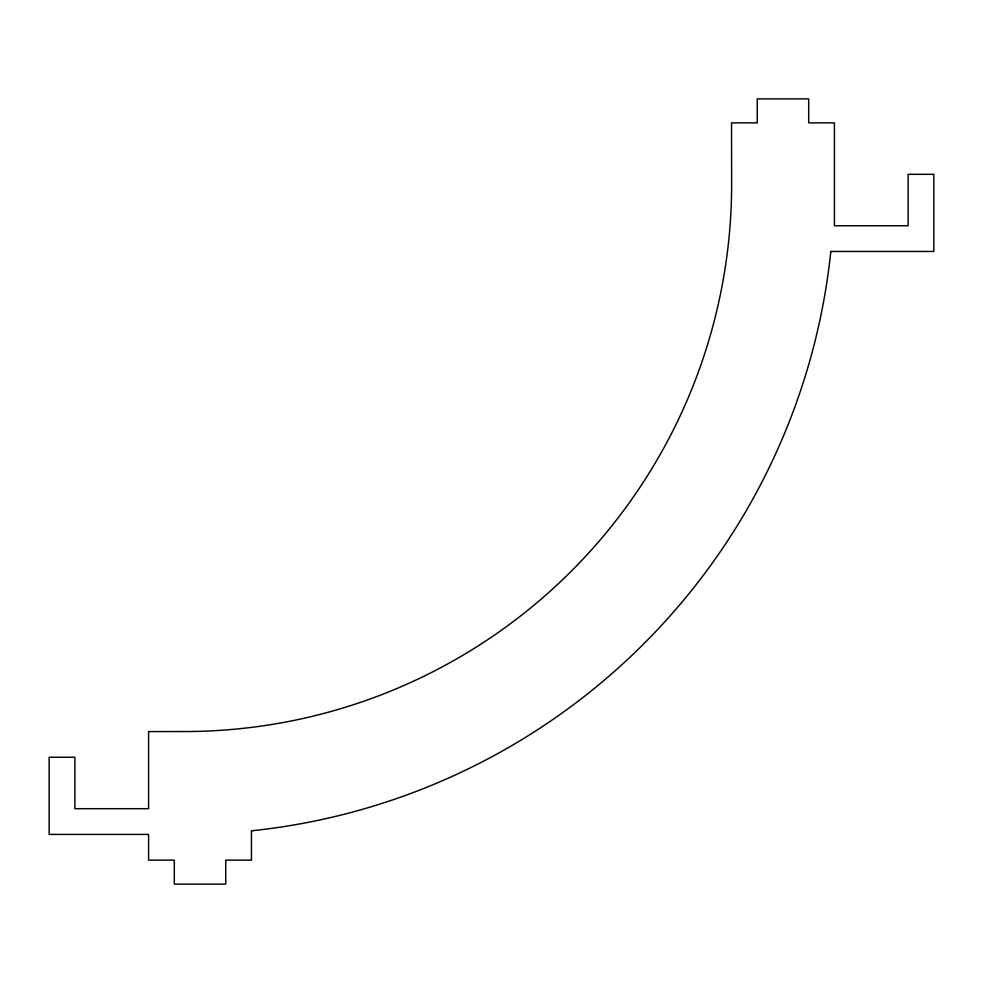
<?xml version="1.0" encoding="UTF-8"?>
<svg xmlns="http://www.w3.org/2000/svg" width="983" height="983" viewBox="0 0 983 983"><rect width="100%" height="100%" fill="white"/><g stroke="black" fill="none" stroke-linecap="round" stroke-linejoin="round"><path stroke-width="1.47" d="M830.893 251.464L933.85 251.464L933.85 174.31L908.132 174.31L908.132 225.746L834.407 225.746L834.407 122.875L808.69 122.875L808.69 98.878L757.254 98.878L757.254 122.875L731.536 122.875L731.635 185.185A547.482 547.482 0 0 1 185.185 731.536L148.593 731.585L148.593 808.69L74.868 808.69L74.868 757.254L49.15 757.254L49.15 834.407L148.593 834.407L148.593 860.125L174.31 860.125L174.31 884.122L225.746 884.122L225.746 860.125L251.464 860.125L251.464 830.893M830.819 251.464A650.599 650.599 0 0 1 251.464 830.819"/></g></svg>
